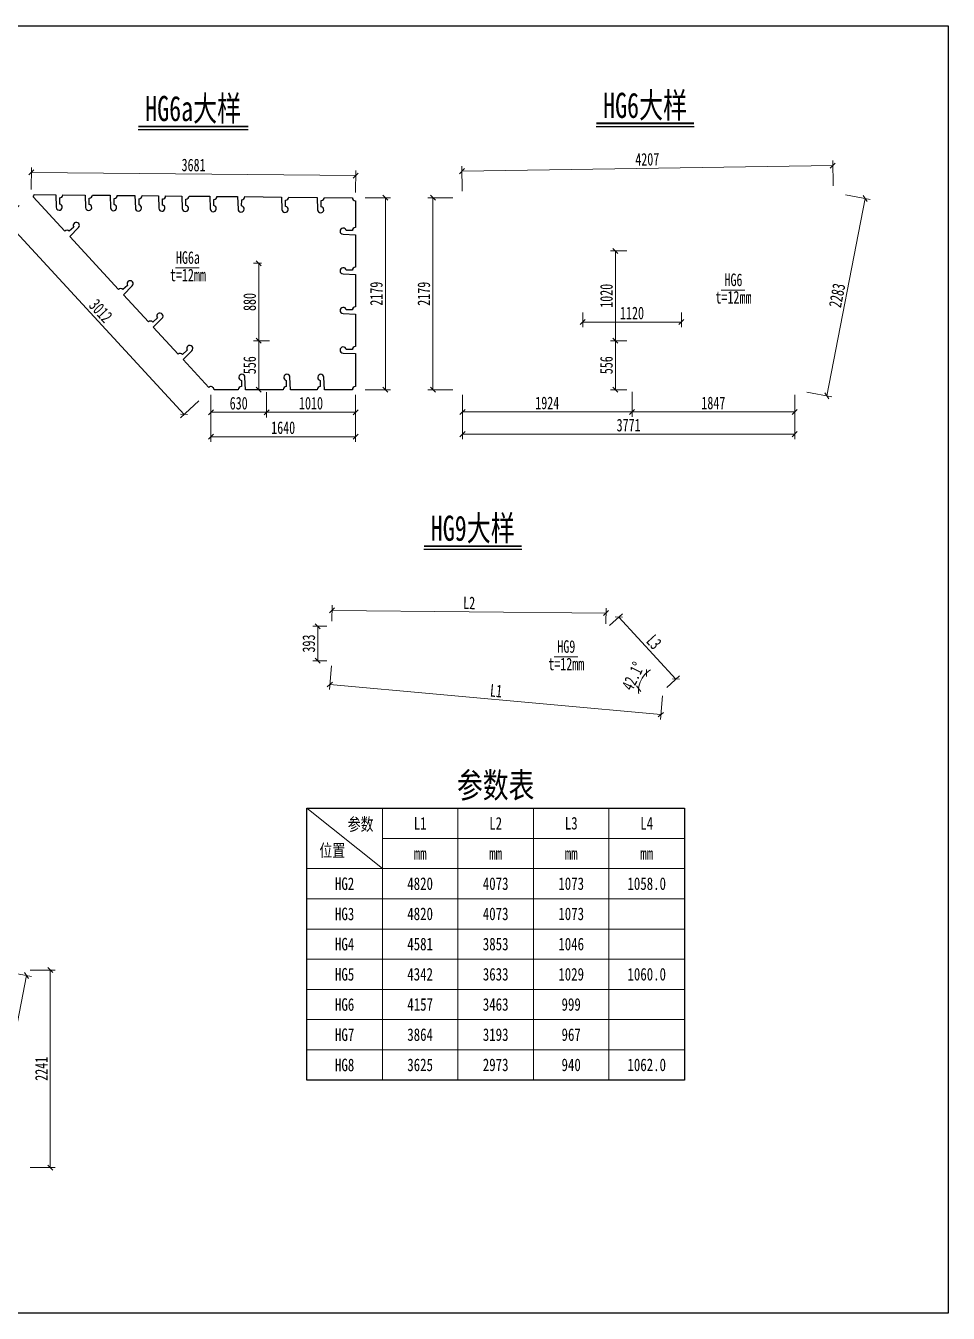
# Model space of a CAD drawing. Header units: millimetres. Extents: x 44597 to 300567, y -113054 to 73044.
# Drawn here: x 290098 to 300567, y -76511 to -61894 of the extents above; entities that cross this region are included whole.
import ezdxf
from ezdxf.enums import TextEntityAlignment as Align

# ---------------------------------------------------------------- set-up
doc = ezdxf.new("R2010")
doc.units = ezdxf.units.MM
doc.layers.get('Defpoints').update_dxf_attribs({"color": 8})
for name, color, linetype, lineweight in [('文字', 7, 'Continuous', 15), ('标注线及字体', 2, 'Continuous', 15), ('细实线', 4, 'Continuous', 15), ('钢板粗线', 1, 'Continuous', 25)]:
    doc.layers.add(name, color=color, linetype=linetype, lineweight=lineweight)
doc.styles.add('111', font='', dxfattribs={"width": 0.7})
doc.styles.add('BM_Dim', font='', dxfattribs={"width": 0.85})
doc.styles.add('SMEDI', font='', dxfattribs={"width": 0.75})
doc.styles.get('111').set_extended_font_data('仿宋_GB2312')
doc.styles.get('BM_Dim').set_extended_font_data('仿宋_GB2312')
doc.styles.get('SMEDI').set_extended_font_data('仿宋_GB2312')
doc.dimstyles.new('200', dxfattribs={"dimscale": 0, "dimtxt": 2.5, "dimasz": 1, "dimexe": 1, "dimexo": 1, "dimgap": 0.6, "dimtad": 1, "dimdec": 0, "dimdsep": 46, "dimtxsty": '111', "dimblk": 'OBLIQUE', "dimcen": 0, "dimclrd": 4, "dimclre": 4, "dimclrt": 4, "dimadec": 1, "dimazin": 2, "dimtfac": 1, "dimtdec": 0, "dimtix": 1, "dimtmove": 2, "dimatfit": 3, "dimfxl": 4, "dimfxlon": 1, "dimtolj": 1, "dimlwd": -1, "dimlwe": -1, "dimarcsym": 0})

# ---------------------------------------------------------------- blocks, each defined once
blk = doc.blocks.new('_Oblique')
at = {"color": 0, "linetype": 'ByBlock', "lineweight": -2}
blk.add_line((-0.5, -0.5), (0.5, 0.5), dxfattribs=at)
blk = doc.blocks.new('*D856')
at = {"layer": 'Defpoints', "color": 0, "transparency": 16777216}
for p in [(293573, -69104), (297330, -69446), (297305, -69715)]:
    blk.add_point(p, dxfattribs=at)
at = {"layer": '细实线', "color": 4, "transparency": 16777216}
for p, q in [((293567, -69161), (293543, -69430)), ((293548, -69373), (297305, -69715)), ((297324, -69503), (297300, -69772))]:
    blk.add_line(p, q, dxfattribs=at)
at = {"layer": '细实线', "color": 4, "transparency": 16777216, "xscale": 57.14285714285715, "yscale": 57.14285714285715, "zscale": 57.14285714285715}
for p, rotation in [((293548, -69373), 174.795518557224), ((297305, -69715), 354.7955185572241)]:
    blk.add_blockref('_Oblique', p, dxfattribs=dict(at, rotation=rotation))
at = {"layer": '细实线', "color": 4, "transparency": 16777216, "insert": (295436, -69444), "char_height": 142.9, "attachment_point": 5, "rotation": 354.7955, "style": '111'}
blk.add_mtext('\\A1;L1', dxfattribs=at)
blk = doc.blocks.new('*D857')
at = {"layer": 'Defpoints', "color": 0, "transparency": 16777216}
for p in [(293573, -68711), (293412, -69104), (293573, -69104)]:
    blk.add_point(p, dxfattribs=at)
at = {"layer": '细实线', "color": 4, "transparency": 16777216}
for p, q in [((293515, -68711), (293355, -68711)), ((293412, -68711), (293412, -69104)), ((293515, -69104), (293355, -69104))]:
    blk.add_line(p, q, dxfattribs=at)
at = {"layer": '细实线', "color": 4, "transparency": 16777216, "xscale": 57.14285714285715, "yscale": 57.14285714285715, "zscale": 57.14285714285715}
for p, rotation in [((293412, -68711), 90), ((293412, -69104), 270)]:
    blk.add_blockref('_Oblique', p, dxfattribs=dict(at, rotation=rotation))
at = {"layer": '细实线', "color": 4, "transparency": 16777216, "insert": (293310, -68908), "char_height": 142.9, "attachment_point": 5, "rotation": 90, "style": '111'}
blk.add_mtext('\\A1;393', dxfattribs=at)
blk = doc.blocks.new('*D858')
at = {"layer": 'Defpoints', "color": 0, "transparency": 16777216}
for p in [(296683, -68562), (293573, -68711), (296681, -68743)]:
    blk.add_point(p, dxfattribs=at)
at = {"layer": '细实线', "color": 4, "transparency": 16777216}
for p, q in [((293573, -68654), (293575, -68474)), ((293574, -68531), (296683, -68562)), ((296682, -68685), (296684, -68505))]:
    blk.add_line(p, q, dxfattribs=at)
at = {"layer": '细实线', "color": 4, "transparency": 16777216, "xscale": 57.14285714285715, "yscale": 57.14285714285715, "zscale": 57.14285714285715}
for p, rotation in [((293574, -68531), 179.4262908393073), ((296683, -68562), 359.4262908393073)]:
    blk.add_blockref('_Oblique', p, dxfattribs=dict(at, rotation=rotation))
at = {"layer": '细实线', "color": 4, "transparency": 16777216, "insert": (295130, -68446), "char_height": 142.9, "attachment_point": 5, "rotation": 359.4263, "style": '111'}
blk.add_mtext('\\A1;L2', dxfattribs=at)
blk = doc.blocks.new('*D859')
at = {"layer": 'Defpoints', "color": 0, "transparency": 16777216}
for p in [(296681, -68743), (297476, -69311), (297330, -69446)]:
    blk.add_point(p, dxfattribs=at)
at = {"layer": '细实线', "color": 4, "transparency": 16777216}
for p, q in [((296724, -68704), (296870, -68569)), ((296828, -68608), (297476, -69311)), ((297372, -69408), (297518, -69273))]:
    blk.add_line(p, q, dxfattribs=at)
at = {"layer": '细实线', "color": 4, "transparency": 16777216, "xscale": 57.14285714285715, "yscale": 57.14285714285715, "zscale": 57.14285714285715}
for p, rotation in [((296828, -68608), 132.6489191297598), ((297476, -69311), 312.6489191297598)]:
    blk.add_blockref('_Oblique', p, dxfattribs=dict(at, rotation=rotation))
at = {"layer": '细实线', "color": 4, "transparency": 16777216, "insert": (297227, -68890), "char_height": 142.9, "attachment_point": 5, "rotation": 312.6489, "style": '111'}
blk.add_mtext('\\A1;L3', dxfattribs=at)
blk = doc.blocks.new('*D860')
at = {"layer": 'Defpoints', "color": 0, "transparency": 16777216}
for p in [(296705, -68768), (293607, -69107), (297098, -69294), (297306, -69421), (297295, -69443)]:
    blk.add_point(p, dxfattribs=at)
at = {"layer": '细实线', "color": 4, "transparency": 16777216}
for start, end in [(132.6489, 174.7955), (120.8374, 132.6489), (174.7955, 186.607)]:
    blk.add_arc((297330, -69446), 278, start, end, dxfattribs=at)
at = {"layer": '细实线', "color": 4, "transparency": 16777216, "xscale": 57.14285714285715, "yscale": 57.14285714285715, "zscale": 57.14285714285715}
for p, rotation in [((297142, -69242), 222.6489191297603), ((297053, -69421), 84.79551855722335)]:
    blk.add_blockref('_Oblique', p, dxfattribs=dict(at, rotation=rotation))
at = {"layer": '细实线', "color": 4, "transparency": 16777216, "insert": (296990, -69279), "char_height": 142.86, "attachment_point": 5, "rotation": 63.7222, "style": '111'}
blk.add_mtext('\\A1;42.1%%d', dxfattribs=at)
blk = doc.blocks.new('*D918')
at = {"layer": 'Defpoints', "color": 0, "transparency": 16777216}
for p in [(290161, -63560), (290158, -63810), (293840, -63846)]:
    blk.add_point(p, dxfattribs=at)
at = {"layer": '细实线', "color": 4, "transparency": 16777216}
for p, q in [((290159, -63753), (290161, -63503)), ((293842, -63596), (290161, -63560)), ((293840, -63789), (293843, -63539))]:
    blk.add_line(p, q, dxfattribs=at)
at = {"layer": '细实线', "color": 4, "transparency": 16777216, "xscale": 57.14285714285715, "yscale": 57.14285714285715, "zscale": 57.14285714285715}
for p, rotation in [((290161, -63560), 179.4352020504578), ((293842, -63596), 359.4352020504578)]:
    blk.add_blockref('_Oblique', p, dxfattribs=dict(at, rotation=rotation))
at = {"layer": '细实线', "color": 4, "transparency": 16777216, "insert": (292002, -63476), "char_height": 142.9, "attachment_point": 5, "rotation": 359.4352, "style": '111'}
blk.add_mtext('\\A1;3681', dxfattribs=at)
blk = doc.blocks.new('*D919')
at = {"layer": 'Defpoints', "color": 0, "transparency": 16777216}
for p in [(293840, -63846), (293840, -66026), (294179, -66026)]:
    blk.add_point(p, dxfattribs=at)
at = {"layer": '细实线', "color": 4, "transparency": 16777216}
for p, q in [((293951, -63846), (294236, -63846)), ((294179, -63846), (294179, -66026)), ((293951, -66026), (294236, -66026))]:
    blk.add_line(p, q, dxfattribs=at)
at = {"layer": '细实线', "color": 4, "transparency": 16777216, "xscale": 57.14285714285715, "yscale": 57.14285714285715, "zscale": 57.14285714285715}
for p, rotation in [((294179, -63846), 89.99999999999694), ((294179, -66026), 269.9999999999969)]:
    blk.add_blockref('_Oblique', p, dxfattribs=dict(at, rotation=rotation))
at = {"layer": '细实线', "color": 4, "transparency": 16777216, "insert": (294077, -64936), "char_height": 142.9, "attachment_point": 5, "rotation": 90, "style": '111'}
blk.add_mtext('\\A1;2179', dxfattribs=at)
blk = doc.blocks.new('*D920')
at = {"layer": 'Defpoints', "color": 0, "transparency": 16777216}
for p in [(292199, -66026), (293840, -66026), (293840, -66560)]:
    blk.add_point(p, dxfattribs=at)
at = {"layer": '细实线', "color": 4, "transparency": 16777216}
for p, q in [((292199, -66331), (292199, -66617)), ((293840, -66331), (293840, -66617)), ((292199, -66560), (293840, -66560))]:
    blk.add_line(p, q, dxfattribs=at)
at = {"layer": '细实线', "color": 4, "transparency": 16777216, "xscale": 57.14285714285715, "yscale": 57.14285714285715, "zscale": 57.14285714285715, "rotation": 180.0000000000005}
blk.add_blockref('_Oblique', (292199, -66560), dxfattribs=at)
at = {"layer": '细实线', "color": 4, "transparency": 16777216, "xscale": 57.14285714285715, "yscale": 57.14285714285715, "zscale": 57.14285714285715}
blk.add_blockref('_Oblique', (293840, -66560), dxfattribs=at)
at = {"layer": '细实线', "color": 4, "transparency": 16777216, "insert": (293019, -66458), "char_height": 142.9, "attachment_point": 5, "style": '111'}
blk.add_mtext('\\A1;1640', dxfattribs=at)
blk = doc.blocks.new('*D921')
at = {"layer": 'Defpoints', "color": 0, "transparency": 16777216}
for p in [(290158, -63810), (289853, -64091), (292199, -66026)]:
    blk.add_point(p, dxfattribs=at)
at = {"layer": '细实线', "color": 4, "transparency": 16777216}
for p, q in [((290022, -63936), (289811, -64130)), ((291894, -66307), (289853, -64091)), ((292062, -66152), (291852, -66345))]:
    blk.add_line(p, q, dxfattribs=at)
at = {"layer": '细实线', "color": 4, "transparency": 16777216, "xscale": 57.14285714285715, "yscale": 57.14285714285715, "zscale": 57.14285714285715}
for p, rotation in [((289853, -64091), 132.6489191297557), ((291894, -66307), 312.6489191297557)]:
    blk.add_blockref('_Oblique', p, dxfattribs=dict(at, rotation=rotation))
at = {"layer": '细实线', "color": 4, "transparency": 16777216, "insert": (290949, -65130), "char_height": 142.9, "attachment_point": 5, "rotation": 312.6489, "style": '111'}
blk.add_mtext('\\A1;3012', dxfattribs=at)
blk = doc.blocks.new('*D923')
at = {"layer": 'Defpoints', "color": 0, "transparency": 16777216}
for p in [(292919, -65470), (292741, -66026), (292919, -66026)]:
    blk.add_point(p, dxfattribs=at)
at = {"layer": '细实线', "color": 4, "transparency": 16777216}
for p, q in [((292862, -65470), (292684, -65470)), ((292741, -65470), (292741, -66026)), ((292862, -66026), (292684, -66026))]:
    blk.add_line(p, q, dxfattribs=at)
at = {"layer": '细实线', "color": 4, "transparency": 16777216, "xscale": 57.14285714285715, "yscale": 57.14285714285715, "zscale": 57.14285714285715}
for p, rotation in [((292741, -65470), 90), ((292741, -66026), 270)]:
    blk.add_blockref('_Oblique', p, dxfattribs=dict(at, rotation=rotation))
at = {"layer": '细实线', "color": 4, "transparency": 16777216, "insert": (292639, -65748), "char_height": 142.9, "attachment_point": 5, "rotation": 90, "style": '111'}
blk.add_mtext('\\A1;556', dxfattribs=at)
blk = doc.blocks.new('*D924')
at = {"layer": 'Defpoints', "color": 0, "transparency": 16777216}
for p in [(292830, -64590), (292741, -65470), (292919, -65470)]:
    blk.add_point(p, dxfattribs=at)
at = {"layer": '细实线', "color": 4, "transparency": 16777216}
for p, q in [((292772, -64590), (292684, -64590)), ((292741, -64590), (292741, -65470)), ((292862, -65470), (292684, -65470))]:
    blk.add_line(p, q, dxfattribs=at)
at = {"layer": '细实线', "color": 4, "transparency": 16777216, "xscale": 57.14285714285715, "yscale": 57.14285714285715, "zscale": 57.14285714285715}
for p, rotation in [((292741, -64590), 90), ((292741, -65470), 270)]:
    blk.add_blockref('_Oblique', p, dxfattribs=dict(at, rotation=rotation))
at = {"layer": '细实线', "color": 4, "transparency": 16777216, "insert": (292639, -65030), "char_height": 142.9, "attachment_point": 5, "rotation": 90, "style": '111'}
blk.add_mtext('\\A1;880', dxfattribs=at)
blk = doc.blocks.new('*D925')
at = {"layer": 'Defpoints', "color": 0, "transparency": 16777216}
for p in [(292830, -65470), (293840, -66026), (292830, -66283)]:
    blk.add_point(p, dxfattribs=at)
at = {"layer": '细实线', "color": 4, "transparency": 16777216}
for p, q in [((292830, -66054), (292830, -66340)), ((293840, -66083), (293840, -66340)), ((293840, -66283), (292830, -66283))]:
    blk.add_line(p, q, dxfattribs=at)
at = {"layer": '细实线', "color": 4, "transparency": 16777216, "xscale": 57.14285714285715, "yscale": 57.14285714285715, "zscale": 57.14285714285715, "rotation": 180}
blk.add_blockref('_Oblique', (292830, -66283), dxfattribs=at)
at = {"layer": '细实线', "color": 4, "transparency": 16777216, "xscale": 57.14285714285715, "yscale": 57.14285714285715, "zscale": 57.14285714285715}
blk.add_blockref('_Oblique', (293840, -66283), dxfattribs=at)
at = {"layer": '细实线', "color": 4, "transparency": 16777216, "insert": (293335, -66180), "char_height": 142.9, "attachment_point": 5, "style": '111'}
blk.add_mtext('\\A1;1010', dxfattribs=at)
blk = doc.blocks.new('*D926')
at = {"layer": 'Defpoints', "color": 0, "transparency": 16777216}
for p in [(292830, -65470), (292199, -66026), (292830, -66283)]:
    blk.add_point(p, dxfattribs=at)
at = {"layer": '细实线', "color": 4, "transparency": 16777216}
for p, q in [((292830, -66054), (292830, -66340)), ((292199, -66083), (292199, -66340)), ((292199, -66283), (292830, -66283))]:
    blk.add_line(p, q, dxfattribs=at)
at = {"layer": '细实线', "color": 4, "transparency": 16777216, "xscale": 57.14285714285715, "yscale": 57.14285714285715, "zscale": 57.14285714285715, "rotation": 180}
blk.add_blockref('_Oblique', (292199, -66283), dxfattribs=at)
at = {"layer": '细实线', "color": 4, "transparency": 16777216, "xscale": 57.14285714285715, "yscale": 57.14285714285715, "zscale": 57.14285714285715}
blk.add_blockref('_Oblique', (292830, -66283), dxfattribs=at)
at = {"layer": '细实线', "color": 4, "transparency": 16777216, "insert": (292514, -66180), "char_height": 142.9, "attachment_point": 5, "style": '111'}
blk.add_mtext('\\A1;630', dxfattribs=at)
blk = doc.blocks.new('*D927')
at = {"layer": 'Defpoints', "color": 0, "transparency": 16777216}
for p in [(295054, -63847), (294718, -66026), (295054, -66026)]:
    blk.add_point(p, dxfattribs=at)
at = {"layer": '细实线', "color": 4, "transparency": 16777216}
for p, q in [((294946, -63847), (294661, -63847)), ((294718, -63847), (294718, -66026)), ((294946, -66026), (294661, -66026))]:
    blk.add_line(p, q, dxfattribs=at)
at = {"layer": '细实线', "color": 4, "transparency": 16777216, "xscale": 57.14285714285715, "yscale": 57.14285714285715, "zscale": 57.14285714285715}
for p, rotation in [((294718, -63847), 90), ((294718, -66026), 270)]:
    blk.add_blockref('_Oblique', p, dxfattribs=dict(at, rotation=rotation))
at = {"layer": '细实线', "color": 4, "transparency": 16777216, "insert": (294616, -64937), "char_height": 142.9, "attachment_point": 5, "rotation": 90, "style": '111'}
blk.add_mtext('\\A1;2179', dxfattribs=at)
blk = doc.blocks.new('*D928')
at = {"layer": 'Defpoints', "color": 0, "transparency": 16777216}
for p in [(295054, -66026), (298824, -66026), (298824, -66531)]:
    blk.add_point(p, dxfattribs=at)
at = {"layer": '细实线', "color": 4, "transparency": 16777216}
for p, q in [((295054, -66303), (295054, -66588)), ((298824, -66303), (298824, -66588)), ((295054, -66531), (298824, -66531))]:
    blk.add_line(p, q, dxfattribs=at)
at = {"layer": '细实线', "color": 4, "transparency": 16777216, "xscale": 57.14285714285715, "yscale": 57.14285714285715, "zscale": 57.14285714285715, "rotation": 180}
blk.add_blockref('_Oblique', (295054, -66531), dxfattribs=at)
at = {"layer": '细实线', "color": 4, "transparency": 16777216, "xscale": 57.14285714285715, "yscale": 57.14285714285715, "zscale": 57.14285714285715}
blk.add_blockref('_Oblique', (298824, -66531), dxfattribs=at)
at = {"layer": '细实线', "color": 4, "transparency": 16777216, "insert": (296939, -66429), "char_height": 142.9, "attachment_point": 5, "style": '111'}
blk.add_mtext('\\A1;3771', dxfattribs=at)
blk = doc.blocks.new('*D929')
at = {"layer": 'Defpoints', "color": 0, "transparency": 16777216}
for p in [(296978, -65470), (296790, -66026), (296978, -66026)]:
    blk.add_point(p, dxfattribs=at)
at = {"layer": '细实线', "color": 4, "transparency": 16777216}
for p, q in [((296920, -65470), (296733, -65470)), ((296790, -65470), (296790, -66026)), ((296920, -66026), (296733, -66026))]:
    blk.add_line(p, q, dxfattribs=at)
at = {"layer": '细实线', "color": 4, "transparency": 16777216, "xscale": 57.14285714285715, "yscale": 57.14285714285715, "zscale": 57.14285714285715}
for p, rotation in [((296790, -65470), 90), ((296790, -66026), 270)]:
    blk.add_blockref('_Oblique', p, dxfattribs=dict(at, rotation=rotation))
at = {"layer": '细实线', "color": 4, "transparency": 16777216, "insert": (296688, -65748), "char_height": 142.9, "attachment_point": 5, "rotation": 90, "style": '111'}
blk.add_mtext('\\A1;556', dxfattribs=at)
blk = doc.blocks.new('*D930')
at = {"layer": 'Defpoints', "color": 0, "transparency": 16777216}
for p in [(296790, -64450), (296978, -64450), (296978, -65470)]:
    blk.add_point(p, dxfattribs=at)
at = {"layer": '细实线', "color": 4, "transparency": 16777216}
for p, q in [((296920, -64450), (296733, -64450)), ((296790, -65470), (296790, -64450)), ((296920, -65470), (296733, -65470))]:
    blk.add_line(p, q, dxfattribs=at)
at = {"layer": '细实线', "color": 4, "transparency": 16777216, "xscale": 57.14285714285715, "yscale": 57.14285714285715, "zscale": 57.14285714285715}
for p, rotation in [((296790, -64450), 90), ((296790, -65470), 270)]:
    blk.add_blockref('_Oblique', p, dxfattribs=dict(at, rotation=rotation))
at = {"layer": '细实线', "color": 4, "transparency": 16777216, "insert": (296688, -64960), "char_height": 142.9, "attachment_point": 5, "rotation": 90, "style": '111'}
blk.add_mtext('\\A1;1020', dxfattribs=at)
blk = doc.blocks.new('*D931')
at = {"layer": 'Defpoints', "color": 0, "transparency": 16777216}
for p in [(296978, -65470), (295054, -66026), (295054, -66279)]:
    blk.add_point(p, dxfattribs=at)
at = {"layer": '细实线', "color": 4, "transparency": 16777216}
for p, q in [((296978, -66051), (296978, -66336)), ((295054, -66083), (295054, -66336)), ((296978, -66279), (295054, -66279))]:
    blk.add_line(p, q, dxfattribs=at)
at = {"layer": '细实线', "color": 4, "transparency": 16777216, "xscale": 57.14285714285715, "yscale": 57.14285714285715, "zscale": 57.14285714285715, "rotation": 180}
blk.add_blockref('_Oblique', (295054, -66279), dxfattribs=at)
at = {"layer": '细实线', "color": 4, "transparency": 16777216, "xscale": 57.14285714285715, "yscale": 57.14285714285715, "zscale": 57.14285714285715}
blk.add_blockref('_Oblique', (296978, -66279), dxfattribs=at)
at = {"layer": '细实线', "color": 4, "transparency": 16777216, "insert": (296016, -66177), "char_height": 142.9, "attachment_point": 5, "style": '111'}
blk.add_mtext('\\A1;1924', dxfattribs=at)
blk = doc.blocks.new('*D932')
at = {"layer": 'Defpoints', "color": 0, "transparency": 16777216}
for p in [(296978, -65470), (298824, -66026), (298824, -66279)]:
    blk.add_point(p, dxfattribs=at)
at = {"layer": '细实线', "color": 4, "transparency": 16777216}
for p, q in [((296978, -66051), (296978, -66336)), ((298824, -66083), (298824, -66336)), ((296978, -66279), (298824, -66279))]:
    blk.add_line(p, q, dxfattribs=at)
at = {"layer": '细实线', "color": 4, "transparency": 16777216, "xscale": 57.14285714285715, "yscale": 57.14285714285715, "zscale": 57.14285714285715, "rotation": 180}
blk.add_blockref('_Oblique', (296978, -66279), dxfattribs=at)
at = {"layer": '细实线', "color": 4, "transparency": 16777216, "xscale": 57.14285714285715, "yscale": 57.14285714285715, "zscale": 57.14285714285715}
blk.add_blockref('_Oblique', (298824, -66279), dxfattribs=at)
at = {"layer": '细实线', "color": 4, "transparency": 16777216, "insert": (297901, -66177), "char_height": 142.9, "attachment_point": 5, "style": '111'}
blk.add_mtext('\\A1;1847', dxfattribs=at)
blk = doc.blocks.new('*D933')
at = {"layer": 'Defpoints', "color": 0, "transparency": 16777216}
for p in [(299260, -63785), (299623, -63855), (298824, -66026)]:
    blk.add_point(p, dxfattribs=at)
at = {"layer": '细实线', "color": 4, "transparency": 16777216}
for p, q in [((299188, -66096), (299623, -63855)), ((299399, -63812), (299679, -63866)), ((298963, -66053), (299244, -66107))]:
    blk.add_line(p, q, dxfattribs=at)
at = {"layer": '细实线', "color": 4, "transparency": 16777216, "xscale": 57.14285714285715, "yscale": 57.14285714285715, "zscale": 57.14285714285715}
for p, rotation in [((299623, -63855), 78.99999999998461), ((299188, -66096), 258.9999999999846)]:
    blk.add_blockref('_Oblique', p, dxfattribs=dict(at, rotation=rotation))
at = {"layer": '细实线', "color": 4, "transparency": 16777216, "insert": (299305, -64956), "char_height": 142.9, "attachment_point": 5, "rotation": 79, "style": '111'}
blk.add_mtext('\\A1;2283', dxfattribs=at)
blk = doc.blocks.new('*D934')
at = {"layer": 'Defpoints', "color": 0, "transparency": 16777216}
for p in [(299256, -63482), (295054, -63847), (299260, -63785)]:
    blk.add_point(p, dxfattribs=at)
at = {"layer": '细实线', "color": 4, "transparency": 16777216}
for p, q in [((299259, -63711), (299255, -63425)), ((295052, -63773), (295048, -63488)), ((295049, -63545), (299256, -63482))]:
    blk.add_line(p, q, dxfattribs=at)
at = {"layer": '细实线', "color": 4, "transparency": 16777216, "xscale": 57.14285714285715, "yscale": 57.14285714285715, "zscale": 57.14285714285715}
for p, rotation in [((295049, -63545), 180.8524535254556), ((299256, -63482), 0.8524535254556723)]:
    blk.add_blockref('_Oblique', p, dxfattribs=dict(at, rotation=rotation))
at = {"layer": '细实线', "color": 4, "transparency": 16777216, "insert": (297151, -63411), "char_height": 142.9, "attachment_point": 5, "rotation": 0.8525, "style": '111'}
blk.add_mtext('\\A1;4207', dxfattribs=at)
blk = doc.blocks.new('*D961')
at = {"layer": 'Defpoints', "color": 0, "transparency": 16777216}
for p in [(289788, -72616), (290107, -72678), (289353, -74857)]:
    blk.add_point(p, dxfattribs=at)
at = {"layer": '细实线', "color": 4, "transparency": 16777216}
for p, q in [((289882, -72634), (290163, -72689)), ((289671, -74919), (290107, -72678)), ((289447, -74875), (289727, -74930))]:
    blk.add_line(p, q, dxfattribs=at)
at = {"layer": '细实线', "color": 4, "transparency": 16777216, "xscale": 57.14285714285715, "yscale": 57.14285714285715, "zscale": 57.14285714285715}
for p, rotation in [((290107, -72678), 78.99999999999282), ((289671, -74919), 258.9999999999928)]:
    blk.add_blockref('_Oblique', p, dxfattribs=dict(at, rotation=rotation))
at = {"layer": '细实线', "color": 4, "transparency": 16777216, "insert": (289789, -73779), "char_height": 142.9, "attachment_point": 5, "rotation": 79, "style": '111'}
blk.add_mtext('\\A1;2283', dxfattribs=at)
blk = doc.blocks.new('*D964')
at = {"layer": 'Defpoints', "color": 0, "transparency": 16777216}
for p in [(289788, -72616), (289353, -74857), (290376, -74857)]:
    blk.add_point(p, dxfattribs=at)
at = {"layer": '细实线', "color": 4, "transparency": 16777216}
for p, q in [((290147, -72616), (290433, -72616)), ((290376, -72616), (290376, -74857)), ((290147, -74857), (290433, -74857))]:
    blk.add_line(p, q, dxfattribs=at)
at = {"layer": '细实线', "color": 4, "transparency": 16777216, "xscale": 57.14285714285715, "yscale": 57.14285714285715, "zscale": 57.14285714285715}
for p, rotation in [((290376, -72616), 90), ((290376, -74857), 270)]:
    blk.add_blockref('_Oblique', p, dxfattribs=dict(at, rotation=rotation))
at = {"layer": '细实线', "color": 4, "transparency": 16777216, "insert": (290275, -73736), "char_height": 142.9, "attachment_point": 5, "rotation": 90, "style": '111'}
blk.add_mtext('\\A1;2241', dxfattribs=at)
blk = doc.blocks.new('*D2783')
at = {"layer": 'Defpoints', "color": 0, "transparency": 16777216}
for p in [(296418, -65091), (297538, -65091), (297538, -65258)]:
    blk.add_point(p, dxfattribs=at)
at = {"layer": '细实线', "color": 4, "transparency": 16777216}
for p, q in [((296418, -65148), (296418, -65316)), ((297538, -65148), (297538, -65316)), ((296418, -65258), (297538, -65258))]:
    blk.add_line(p, q, dxfattribs=at)
at = {"layer": '细实线', "color": 4, "transparency": 16777216, "xscale": 57.14285714285715, "yscale": 57.14285714285715, "zscale": 57.14285714285715, "rotation": 180}
blk.add_blockref('_Oblique', (296418, -65258), dxfattribs=at)
at = {"layer": '细实线', "color": 4, "transparency": 16777216, "xscale": 57.14285714285715, "yscale": 57.14285714285715, "zscale": 57.14285714285715}
blk.add_blockref('_Oblique', (297538, -65258), dxfattribs=at)
at = {"layer": '细实线', "color": 4, "transparency": 16777216, "insert": (296978, -65156), "char_height": 142.9, "attachment_point": 5, "style": '111'}
blk.add_mtext('\\A1;1120', dxfattribs=at)

msp = doc.modelspace()

# ---------------------------------------------------------------- linework, layer by layer
at = {"color": 4}
for p, q in [((291375, -63072.8), (292622.7, -63072.8)), ((296572.8, -63037.1), (297682.2, -63037.1)), ((294617.1, -67837.7), (295726.5, -67837.7))]:
    msp.add_line(p, q, dxfattribs=at)
at = {"color": 6, "const_width": 20.6}
for points in [[(296572.8, -63002.8), (297682.2, -63002.8)], [(291375, -63038.5), (292622.7, -63038.5)], [(294617.1, -67803.4), (295726.5, -67803.4)]]:
    msp.add_lwpolyline(points, dxfattribs=at)
at = {"layer": 'Defpoints'}
msp.add_lwpolyline([(278566.6, -61894.1), (300566.6, -61894.1), (300566.6, -76511.3), (278566.6, -76511.3)], close=True, dxfattribs=at)
at = {"layer": '细实线'}
for p, q in [((291798.3, -64642.9), (292067.1, -64642.9)), ((297989.6, -64895.5), (298258.3, -64895.5)), ((296092.7, -69059), (296361.4, -69059)), ((293287.5, -70777.6), (294144.7, -71463.3)), ((294144.7, -70777.6), (294144.7, -73863.3)), ((295001.8, -70777.6), (295001.8, -73863.3)), ((295858.9, -70777.6), (295858.9, -73863.3)), ((296716.1, -70777.6), (296716.1, -73863.3)), ((294144.7, -71120.5), (297573.2, -71120.5)), ((293287.5, -71463.3), (297573.2, -71463.3)), ((293287.5, -71806.2), (297573.2, -71806.2)), ((293287.5, -72149), (297573.2, -72149)), ((293287.5, -72491.9), (297573.2, -72491.9)), ((293287.5, -72834.8), (297573.2, -72834.8)), ((293287.5, -73177.6), (297573.2, -73177.6)), ((293287.5, -73520.5), (297573.2, -73520.5))]:
    msp.add_line(p, q, dxfattribs=at)
at = {"layer": '钢板粗线'}
msp.add_lwpolyline([(290181.9, -63836.1, 0.0014814), (290182, -63835.9, 0.2069871), (290193.3, -63810.5), (290437.2, -63813), (290441.8, -63954.5, 2.0892208), (290483.1, -63919), (290483.8, -63848.4, 0.4142136), (290519.2, -63813.8), (290771.6, -63816.3), (290776.2, -63957.9, 2.0892208), (290817.5, -63922.3), (290818.2, -63851.8, 0.4142136), (290853.6, -63817.1), (291054.3, -63819.2), (291058.9, -63960.7, 2.0892208), (291100.2, -63925.1), (291100.9, -63854.6, 0.4142136), (291136.3, -63820), (291337, -63822), (291341.7, -63963.5, 2.0892208), (291383, -63928), (291383.7, -63857.5, 0.4142136), (291419, -63822.8), (291603.2, -63824.7), (291607.8, -63966.2, 2.0892208), (291649.1, -63930.6), (291649.8, -63860.1, 0.4142136), (291685.2, -63825.5), (291869.3, -63827.3), (291874, -63968.9, 2.0892208), (291915.3, -63933.3), (291916, -63862.8, 0.4142136), (291951.3, -63828.1), (292185.6, -63830.5), (292190.2, -63972, 2.0892208), (292231.5, -63936.5), (292232.3, -63866, 0.4142136), (292267.6, -63831.3), (292501.9, -63833.7), (292506.5, -63975.2, 2.0892208), (292547.8, -63939.6), (292548.5, -63869.1, 0.4142136), (292583.9, -63834.5), (293000.4, -63838.6), (293005, -63980.2, 2.0892208), (293046.4, -63944.6), (293047.1, -63874.1, 0.4142136), (293082.4, -63839.5), (293404.5, -63842.7), (293409.1, -63984.2, 2.0892208), (293450.5, -63948.7), (293451.2, -63878.2, 0.4142136), (293486.5, -63843.5), (293804.6, -63846.7, 0.417078), (293839.6, -63882), (293839.6, -64184.9, 0.4142136), (293804.6, -64219.9), (293734.1, -64219.9, 2.0892208), (293698.1, -64260.9), (293839.6, -64266.9), (293839.6, -64634.9, 0.4142136), (293804.6, -64669.9), (293734.1, -64669.9, 2.0892208), (293698.1, -64710.9), (293839.6, -64716.9), (293839.6, -65084.9, 0.4142136), (293804.6, -65119.9), (293734.1, -65119.9, 2.0892208), (293698.1, -65160.9), (293839.6, -65166.9), (293839.6, -65534.9, 0.4142136), (293804.6, -65569.9), (293734.1, -65569.9, 2.0892208), (293698.1, -65610.9), (293839.6, -65616.9), (293839.6, -65990.9, 0.4142136), (293804.6, -66025.9), (293486.5, -66025.9), (293480.5, -65884.4, 2.0892208), (293439.5, -65920.4), (293439.5, -65990.9, 0.4142136), (293404.5, -66025.9), (293101.7, -66025.9), (293095.7, -65884.4, 2.0892208), (293054.7, -65920.4), (293054.7, -65990.9, 0.4142136), (293019.7, -66025.9), (292591.6, -66025.9), (292585.6, -65884.4, 2.0892208), (292544.6, -65920.4), (292544.6, -65990.9, 0.4142136), (292509.6, -66025.9), (292234.3, -66025.9, 0.6534406), (292175.5, -66000.2), (291883.9, -65683.6), (291983.9, -65583.3, 2.0892208), (291929.7, -65577.5), (291877.8, -65625.3, 0.4142136), (291828.4, -65623.3), (291545.2, -65315.8), (291645.1, -65215.5, 2.0892208), (291590.9, -65209.8), (291539.1, -65257.5, 0.4142136), (291489.6, -65255.5), (291206.4, -64948.1), (291306.4, -64847.8, 2.0892208), (291252.2, -64842), (291200.3, -64889.8, 0.4142136), (291150.9, -64887.7), (290596.7, -64286.1), (290696.6, -64185.8, 2.0892208), (290642.4, -64180), (290590.6, -64227.8, 0.4142136), (290541.1, -64225.8), (290182, -63835.9)], format="xyb", dxfattribs=at)
msp.add_lwpolyline([(293287.5, -70777.6), (297573.2, -70777.6), (297573.2, -73863.3), (293287.5, -73863.3)], close=True, dxfattribs=at)

# ---------------------------------------------------------------- texts
at = {"layer": '文字', "style": 'BM_Dim', "width": 0.7}
for s, p in [('HG6a', (291937.9, -64639.9)), ('t=12mm', (291937.9, -64838.3)), ('HG6', (298129.1, -64892.4)), ('t=12mm', (298129.1, -65090.8)), ('HG9', (296232.2, -69056)), ('t=12mm', (296232.2, -69254.3))]:
    msp.add_text(s, height=142.86, dxfattribs=at).set_placement(p, align=Align.BOTTOM_CENTER)
at = {"layer": '标注线及字体', "style": '111', "width": 0.7}
for s, p in [('HG6a大样', (291997.8, -62827.4)), ('HG6大样', (297126.4, -62791.7)), ('HG9大样', (295170.7, -67592.4))]:
    msp.add_text(s, height=285.71, dxfattribs=at).set_placement(p, align=Align.MIDDLE)
at = {"layer": '细实线', "style": 'SMEDI', "width": 0.75}
for s, height, p in [('参数表', 285.71, (295430.4, -70511)), ('参数', 142.86, (293897.9, -70957.2)), ('L1', 142.86, (294573.2, -70949)), ('L2', 142.86, (295430.4, -70949)), ('L3', 142.86, (296287.5, -70949)), ('L4', 142.86, (297144.7, -70949)), ('位置', 142.86, (293576.7, -71254.5)), ('mm', 142.86, (294573.2, -71291.9)), ('mm', 142.86, (295430.4, -71291.9)), ('mm', 142.86, (296287.5, -71291.9)), ('mm', 142.86, (297144.7, -71291.9)), ('HG2', 142.86, (293716.1, -71634.8)), ('4820', 142.86, (294573.2, -71634.8)), ('4073', 142.86, (295430.4, -71634.8)), ('1073', 142.86, (296287.5, -71634.8)), ('1058.0', 142.86, (297144.7, -71634.8)), ('HG3', 142.86, (293716.1, -71977.6)), ('4820', 142.86, (294573.2, -71977.6)), ('4073', 142.86, (295430.4, -71977.6)), ('1073', 142.86, (296287.5, -71977.6)), ('HG4', 142.86, (293716.1, -72320.5)), ('4581', 142.86, (294573.2, -72320.5)), ('3853', 142.86, (295430.4, -72320.5)), ('1046', 142.86, (296287.5, -72320.5)), ('HG5', 142.86, (293716.1, -72663.3)), ('4342', 142.86, (294573.2, -72663.3)), ('3633', 142.86, (295430.4, -72663.3)), ('1029', 142.86, (296287.5, -72663.3)), ('1060.0', 142.86, (297144.7, -72663.3)), ('HG6', 142.86, (293716.1, -73006.2)), ('4157', 142.86, (294573.2, -73006.2)), ('3463', 142.86, (295430.4, -73006.2)), ('999', 142.86, (296287.5, -73006.2)), ('HG7', 142.86, (293716.1, -73349)), ('3864', 142.86, (294573.2, -73349)), ('3193', 142.86, (295430.4, -73349)), ('967', 142.86, (296287.5, -73349)), ('HG8', 142.86, (293716.1, -73691.9)), ('3625', 142.86, (294573.2, -73691.9)), ('2973', 142.86, (295430.4, -73691.9)), ('940', 142.86, (296287.5, -73691.9)), ('1062.0', 142.86, (297144.7, -73691.9))]:
    msp.add_text(s, height=height, dxfattribs=at).set_placement(p, align=Align.MIDDLE)

# ---------------------------------------------------------------- dimensions: what is measured, and where the dimension line sits
at = {"layer": '细实线'}
for p1, p2, distance, picture, middle in [((293839.6, -63846.5), (290158.3, -63810.2), -250.4, '*D918', (292002.4, -63475.7)), ((295053.6, -63847.2), (299260.2, -63784.6), 302.5, '*D934', (297150.8, -63411.2)), ((292199.3, -66025.9), (290158.3, -63810.2), 414.5, '*D921', (290949.1, -65129.6)), ((293839.6, -63846.5), (293839.6, -66025.9), 339.5, '*D919', (294076.9, -64936.2)), ((298824.5, -66025.9), (299260.2, -63784.6), -369.8, '*D933', (299305, -64956.3)), ((292199.3, -66025.9), (293839.6, -66025.9), -533.9, '*D920', (293019.4, -66457.6)), ((293572.5135, -68711.4904), (293572.5135, -69104.0496), -160.6829, '*D857', (293309.5913, -68907.77)), ((289352.6, -74857.1), (289788.2, -72615.8), -324.5, '*D961', (289788.5, -73778.9))]:
    dim = msp.add_aligned_dim(p1=p1, p2=p2, distance=distance, dimstyle='200', override={"dimscale": 57.142857, "dimblk": 'Oblique'}, dxfattribs=at)
    dim.commit()
    dim.dimension.update_dxf_attribs({"geometry": picture, "text_midpoint": middle})
for base, p1, p2, angle, picture, middle in [((294717.9, -66025.9), (295053.6, -63847.2), (295053.6, -66025.9), 90, '*D927', (294615.6, -64936.5)), ((296790.2, -64449.9), (296977.6, -65469.9), (296977.6, -64449.9), 90, '*D930', (296687.9, -64959.9)), ((292741.5, -65469.9), (292829.6, -64589.9), (292918.9, -65469.9), 90, '*D924', (292639.2, -65029.9)), ((292829.6, -66282.7), (292199.3, -66025.9), (292829.6, -65469.9), 180, '*D926', (292514.4, -66180.5)), ((292741.5, -66025.9), (292918.9, -65469.9), (292918.9, -66025.9), 90, '*D923', (292639.2, -65747.9)), ((296790.2, -66025.9), (296977.6, -65469.9), (296977.6, -66025.9), 90, '*D929', (296687.9, -65747.9)), ((298824.5, -66279.1), (296977.6, -65469.9), (298824.5, -66025.9), 180, '*D932', (297901, -66176.9)), ((290375.7, -74857.1), (289788.2, -72615.8), (289352.6, -74857.1), 90, '*D964', (290275, -73736.5))]:
    dim = msp.add_linear_dim(base=base, p1=p1, p2=p2, angle=angle, dimstyle='200', override={"dimscale": 57.142857, "dimblk": 'Oblique'}, dxfattribs=at)
    dim.commit()
    dim.dimension.update_dxf_attribs({"geometry": picture, "text_midpoint": middle})
for base, p1, p2, picture, middle in [((297537.6, -65258.4), (296417.6, -65090.8), (297537.6, -65090.8), '*D2783', (296977.6, -65156.2)), ((292829.6, -66282.7), (293839.6, -66025.9), (292829.6, -65469.9), '*D925', (293334.6, -66180.5)), ((295053.6, -66279.1), (296977.6, -65469.9), (295053.6, -66025.9), '*D931', (296015.6, -66176.9)), ((298824.5, -66531.3), (295053.6, -66025.9), (298824.5, -66025.9), '*D928', (296939, -66429.1))]:
    dim = msp.add_linear_dim(base=base, p1=p1, p2=p2, dimstyle='200', override={"dimscale": 57.142857, "dimblk": 'Oblique'}, dxfattribs=at)
    dim.commit()
    dim.dimension.update_dxf_attribs({"geometry": picture, "text_midpoint": middle})
for p1, p2, distance, text, picture, middle in [((293572.5, -68711.5), (296681.5, -68742.6), 180.7, 'L2', '*D858', (295129.8, -68445.7)), ((296681.5, -68742.6), (297329.6, -69446.3), 199.2, 'L3', '*D859', (297227.3, -68890.2)), ((293572.5, -69104), (297329.6, -69446.3), -270.2, 'L1', '*D856', (295435.7, -69444))]:
    dim = msp.add_aligned_dim(p1=p1, p2=p2, distance=distance, text=text, dimstyle='200', override={"dimscale": 57.142857, "dimtxsty": '111', "dimblk": 'Oblique'}, dxfattribs=at)
    dim.commit()
    dim.dimension.update_dxf_attribs({"geometry": picture, "text_midpoint": middle})
dim = msp.add_angular_dim_2l(base=(297097.6, -69293.8), line1=((293607.4, -69107.2), (297294.8, -69443.1)), line2=((297305.9, -69420.5), (296705.2, -68768.4)), dimstyle='200', override={"dimscale": 57.142857, "dimblk": 'Oblique'}, dxfattribs=at)
dim.commit()
dim.dimension.update_dxf_attribs({"geometry": '*D860', "text_midpoint": (296990.4, -69278.8)})

doc.saveas('drawing.dxf')
